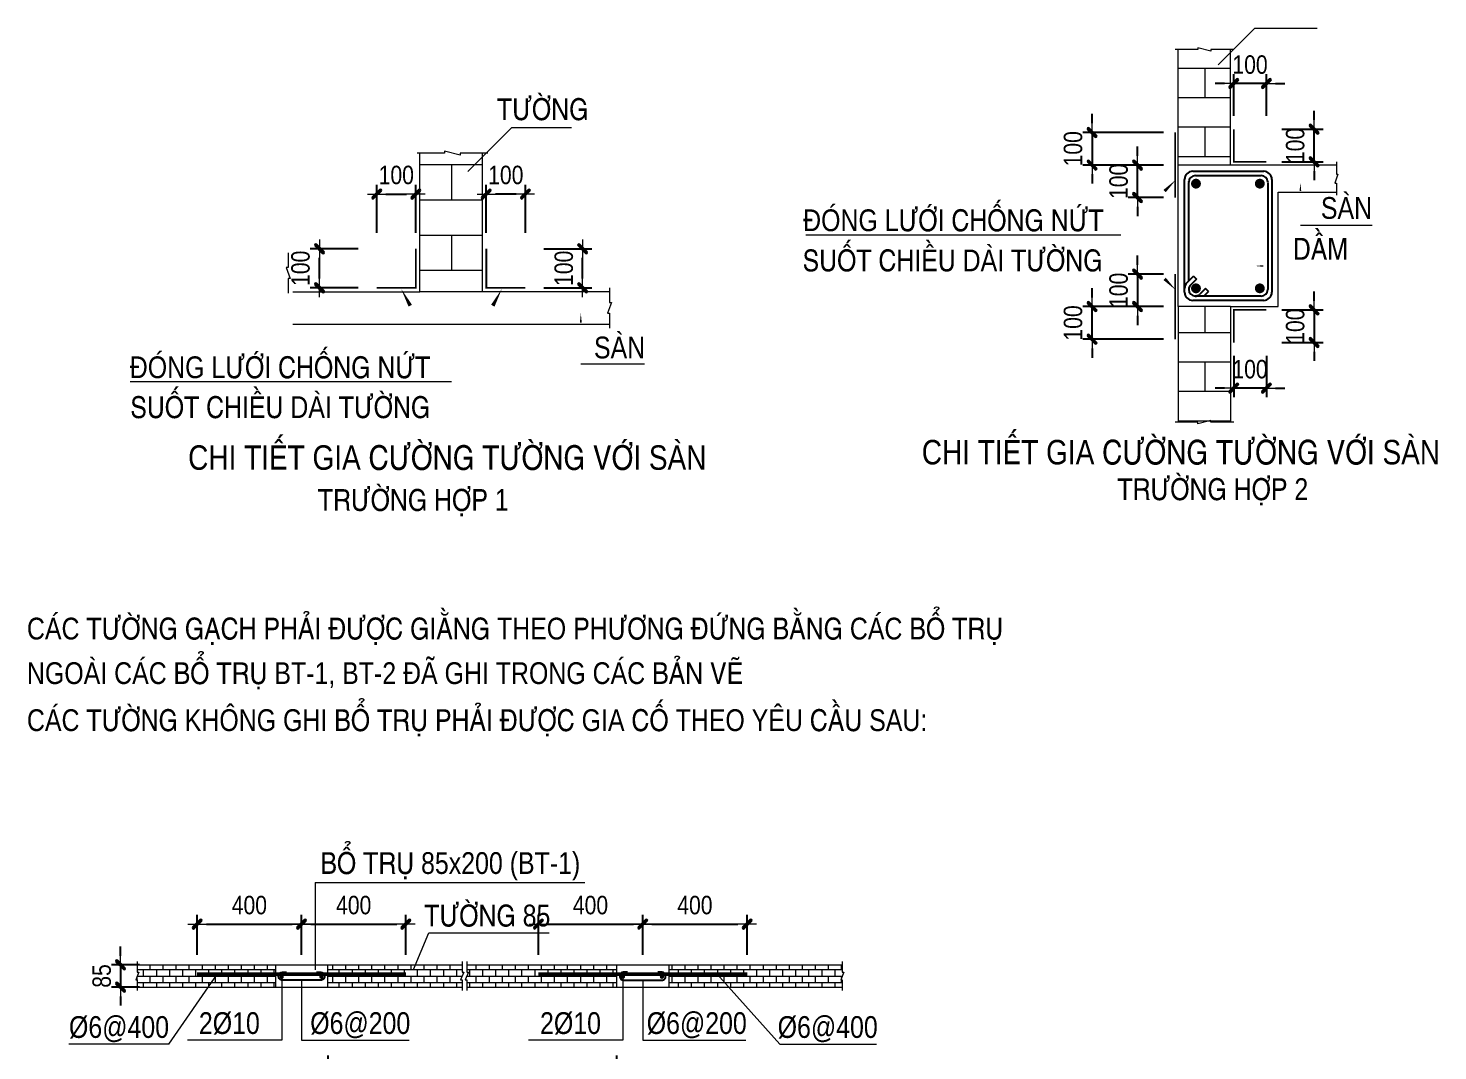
# Model space of a CAD drawing. Header units: millimetres. Extents: x -88960 to 836140, y 175458 to 320791.
# Drawn here: x 12690 to 27972, y 212905 to 223986 of the extents above; entities that cross this region are included whole.
import ezdxf
from ezdxf.enums import TextEntityAlignment as Align

# ---------------------------------------------------------------- set-up
doc = ezdxf.new("R2010")
doc.units = ezdxf.units.MM
doc.header["$LTSCALE"] = 1000
doc.linetypes.add('HIDDEN', pattern=[0.375, 0.25, -0.125])
doc.layers.get('DEFPOINTS').update_dxf_attribs({"linetype": 'CONTINUOUS'})
for name, color, linetype, lineweight in [('CDAI', 6, 'CONTINUOUS', 25), ('CHUNHO', 1, 'CONTINUOUS', 13), ('CHUTO', 51, 'CONTINUOUS', 15), ('CTHEP', 4, 'CONTINUOUS', 50), ('DBAO', 2, 'CONTINUOUS', 13), ('DGIONG', 4, 'CONTINUOUS', 13), ('DMo', 9, 'HIDDEN', 9), ('HATCH', 253, 'CONTINUOUS', 5), ('KTH', 154, 'CONTINUOUS', 15), ('STICK', 1, 'CONTINUOUS', 9), ('TEXT', 1, 'CONTINUOUS', 15)]:
    doc.layers.add(name, color=color, linetype=linetype, lineweight=lineweight)
doc.styles.add('Star-HelCon', font='VHELVCN_0.TTF')
doc.styles.add('TTP-HelCon', font='VHELVCN_0.TTF')
doc.dimstyles.new('Star-100', dxfattribs={"dimscale": 100, "dimtxt": 2, "dimasz": 1, "dimexe": 1, "dimexo": 0.0625, "dimgap": 0.09, "dimtad": 0, "dimtoh": 1, "dimdec": 4, "dimrnd": 1, "dimdsep": 46, "dimtxsty": 'Star-HelCon', "dimblk": 'Stick', "dimcen": 0.09, "dimdle": 1.5, "dimclrd": 256, "dimclre": 256, "dimclrt": 7, "dimadec": 0, "dimazin": 0, "dimtfac": 1, "dimtdec": 4, "dimtix": 1, "dimtmove": 0, "dimatfit": 3, "dimfxl": 0.18, "dimtvp": 1, "dimtolj": 1, "dimtzin": 0, "dimarcsym": 2})

# ---------------------------------------------------------------- blocks, each defined once
blk = doc.blocks.new('Stick')
at = {"layer": 'STICK'}
h = blk.add_hatch(color=256, dxfattribs=at)
edge = h.paths.add_edge_path()
edge.add_line((0.3, 0.5), (-0.5, -0.3))
edge.add_arc((-0.4, -0.4), 0.141, 135, 315)
edge.add_line((-0.3, -0.5), (0.5, 0.3))
edge.add_arc((0.4, 0.4), 0.141, 315, 495)
blk.add_line((1, 0), (-1, 0), dxfattribs=at)
blk.add_lwpolyline([(0.3, 0.5), (-0.5, -0.3, 1), (-0.3, -0.5), (0.5, 0.3, 1), (0.3, 0.5, 1)], format="xyb", dxfattribs=at)
blk = doc.blocks.new('*D762')
at = {"layer": 'DEFPOINTS', "color": 0, "transparency": 16777216}
for p in [(15937, 212860), (19069, 212860), (19069, 212486)]:
    blk.add_point(p, dxfattribs=at)
at = {"layer": 'KTH', "lineweight": -2, "transparency": 16777216}
for p, q in [((15937, 212854), (15937, 212386)), ((19069, 212854), (19069, 212386)), ((16037, 212486), (18969, 212486))]:
    blk.add_line(p, q, dxfattribs=at)
at = {"layer": 'KTH', "lineweight": -2, "transparency": 16777216, "xscale": 100, "yscale": 100, "zscale": 100, "rotation": 180}
blk.add_blockref('Stick', (15937, 212486), dxfattribs=at)
at = {"layer": 'KTH', "lineweight": -2, "transparency": 16777216, "xscale": 100, "yscale": 100, "zscale": 100}
blk.add_blockref('Stick', (19069, 212486), dxfattribs=at)
at = {"layer": 'KTH', "color": 7, "transparency": 16777216, "insert": (17503, 212690), "char_height": 200, "attachment_point": 5, "style": 'Star-HelCon'}
blk.add_mtext('\\A1;<  4000', dxfattribs=at)
blk = doc.blocks.new('*D764')
at = {"layer": 'DEFPOINTS', "color": 0, "transparency": 16777216}
for p in [(15653, 214279), (14522, 213939), (15653, 213939)]:
    blk.add_point(p, dxfattribs=at)
at = {"layer": 'KTH', "lineweight": -2, "transparency": 16777216}
for p, q in [((14522, 213946), (14522, 214379)), ((14622, 214279), (15553, 214279)), ((15653, 213946), (15653, 214379))]:
    blk.add_line(p, q, dxfattribs=at)
at = {"layer": 'KTH', "lineweight": -2, "transparency": 16777216, "xscale": 100, "yscale": 100, "zscale": 100, "rotation": 180}
blk.add_blockref('Stick', (14522, 214279), dxfattribs=at)
at = {"layer": 'KTH', "lineweight": -2, "transparency": 16777216, "xscale": 100, "yscale": 100, "zscale": 100}
blk.add_blockref('Stick', (15653, 214279), dxfattribs=at)
at = {"layer": 'KTH', "color": 7, "transparency": 16777216, "insert": (15088, 214483), "char_height": 200, "attachment_point": 5, "style": 'Star-HelCon'}
blk.add_mtext('\\A1;400', dxfattribs=at)
blk = doc.blocks.new('*D765')
at = {"layer": 'DEFPOINTS', "color": 0, "transparency": 16777216}
for p in [(16785, 214279), (15653, 213939), (16785, 213939)]:
    blk.add_point(p, dxfattribs=at)
at = {"layer": 'KTH', "lineweight": -2, "transparency": 16777216}
for p, q in [((15653, 213946), (15653, 214379)), ((15753, 214279), (16685, 214279)), ((16785, 213946), (16785, 214379))]:
    blk.add_line(p, q, dxfattribs=at)
at = {"layer": 'KTH', "lineweight": -2, "transparency": 16777216, "xscale": 100, "yscale": 100, "zscale": 100, "rotation": 180}
blk.add_blockref('Stick', (15653, 214279), dxfattribs=at)
at = {"layer": 'KTH', "lineweight": -2, "transparency": 16777216, "xscale": 100, "yscale": 100, "zscale": 100}
blk.add_blockref('Stick', (16785, 214279), dxfattribs=at)
at = {"layer": 'KTH', "color": 7, "transparency": 16777216, "insert": (16219, 214483), "char_height": 200, "attachment_point": 5, "style": 'Star-HelCon'}
blk.add_mtext('\\A1;400', dxfattribs=at)
blk = doc.blocks.new('*D766')
at = {"layer": 'DEFPOINTS', "color": 0, "transparency": 16777216}
for p in [(19352, 214279), (18221, 213939), (19352, 213939)]:
    blk.add_point(p, dxfattribs=at)
at = {"layer": 'KTH', "lineweight": -2, "transparency": 16777216}
for p, q in [((18221, 213946), (18221, 214379)), ((18321, 214279), (19252, 214279)), ((19352, 213946), (19352, 214379))]:
    blk.add_line(p, q, dxfattribs=at)
at = {"layer": 'KTH', "lineweight": -2, "transparency": 16777216, "xscale": 100, "yscale": 100, "zscale": 100, "rotation": 180}
blk.add_blockref('Stick', (18221, 214279), dxfattribs=at)
at = {"layer": 'KTH', "lineweight": -2, "transparency": 16777216, "xscale": 100, "yscale": 100, "zscale": 100}
blk.add_blockref('Stick', (19352, 214279), dxfattribs=at)
at = {"layer": 'KTH', "color": 7, "transparency": 16777216, "insert": (18786, 214483), "char_height": 200, "attachment_point": 5, "style": 'Star-HelCon'}
blk.add_mtext('\\A1;400', dxfattribs=at)
blk = doc.blocks.new('*D767')
at = {"layer": 'DEFPOINTS', "color": 0, "transparency": 16777216}
for p in [(20484, 214279), (19352, 213939), (20484, 213939)]:
    blk.add_point(p, dxfattribs=at)
at = {"layer": 'KTH', "lineweight": -2, "transparency": 16777216}
for p, q in [((19352, 213946), (19352, 214379)), ((19452, 214279), (20384, 214279)), ((20484, 213946), (20484, 214379))]:
    blk.add_line(p, q, dxfattribs=at)
at = {"layer": 'KTH', "lineweight": -2, "transparency": 16777216, "xscale": 100, "yscale": 100, "zscale": 100, "rotation": 180}
blk.add_blockref('Stick', (19352, 214279), dxfattribs=at)
at = {"layer": 'KTH', "lineweight": -2, "transparency": 16777216, "xscale": 100, "yscale": 100, "zscale": 100}
blk.add_blockref('Stick', (20484, 214279), dxfattribs=at)
at = {"layer": 'KTH', "color": 7, "transparency": 16777216, "insert": (19918, 214483), "char_height": 200, "attachment_point": 5, "style": 'Star-HelCon'}
blk.add_mtext('\\A1;400', dxfattribs=at)
blk = doc.blocks.new('*D768')
at = {"layer": 'DEFPOINTS', "color": 0, "transparency": 16777216}
for p in [(13904, 213836), (13692, 213595), (13904, 213595)]:
    blk.add_point(p, dxfattribs=at)
at = {"layer": 'KTH', "lineweight": -2, "transparency": 16777216}
for p, q in [((13692, 213936), (13692, 214036)), ((13898, 213836), (13592, 213836)), ((13692, 213836), (13692, 213595)), ((13898, 213595), (13592, 213595)), ((13692, 213495), (13692, 213395))]:
    blk.add_line(p, q, dxfattribs=at)
at = {"layer": 'KTH', "lineweight": -2, "transparency": 16777216, "xscale": 100, "yscale": 100, "zscale": 100}
for p, rotation in [((13692, 213836), 270), ((13692, 213595), 90)]:
    blk.add_blockref('Stick', p, dxfattribs=dict(at, rotation=rotation))
at = {"layer": 'KTH', "color": 7, "transparency": 16777216, "insert": (13488, 213716), "char_height": 200, "attachment_point": 5, "rotation": 90, "style": 'Star-HelCon'}
blk.add_mtext('\\A1;85', dxfattribs=at)
blk = doc.blocks.new('*D795')
at = {"layer": 'DEFPOINTS', "color": 0, "transparency": 16777216}
for p in [(25005, 222856), (24223, 222503), (25005, 222503)]:
    blk.add_point(p, dxfattribs=at)
at = {"layer": 'KTH', "lineweight": -2, "transparency": 16777216}
for p, q in [((24223, 222956), (24223, 223056)), ((24998, 222856), (24123, 222856)), ((24223, 222856), (24223, 222503)), ((24998, 222503), (24123, 222503)), ((24223, 222403), (24223, 222303))]:
    blk.add_line(p, q, dxfattribs=at)
at = {"layer": 'KTH', "lineweight": -2, "transparency": 16777216, "xscale": 100, "yscale": 100, "zscale": 100}
for p, rotation in [((24223, 222856), 270), ((24223, 222503), 90)]:
    blk.add_blockref('Stick', p, dxfattribs=dict(at, rotation=rotation))
at = {"layer": 'KTH', "color": 7, "transparency": 16777216, "insert": (24018, 222679), "char_height": 200, "attachment_point": 5, "rotation": 90, "style": 'Star-HelCon'}
blk.add_mtext('\\A1;100', dxfattribs=at)
blk = doc.blocks.new('*D796')
at = {"layer": 'DEFPOINTS', "color": 0, "transparency": 16777216}
for p in [(24716, 222503), (25005, 222503), (25005, 222150)]:
    blk.add_point(p, dxfattribs=at)
at = {"layer": 'KTH', "lineweight": -2, "transparency": 16777216}
for p, q in [((24716, 222603), (24716, 222703)), ((24998, 222503), (24616, 222503)), ((24716, 222150), (24716, 222503)), ((24998, 222150), (24616, 222150)), ((24716, 222050), (24716, 221950))]:
    blk.add_line(p, q, dxfattribs=at)
at = {"layer": 'KTH', "lineweight": -2, "transparency": 16777216, "xscale": 100, "yscale": 100, "zscale": 100}
for p, rotation in [((24716, 222503), 270), ((24716, 222150), 90)]:
    blk.add_blockref('Stick', p, dxfattribs=dict(at, rotation=rotation))
at = {"layer": 'KTH', "color": 7, "transparency": 16777216, "insert": (24512, 222326), "char_height": 200, "attachment_point": 5, "rotation": 90, "style": 'Star-HelCon'}
blk.add_mtext('\\A1;100', dxfattribs=at)
blk = doc.blocks.new('*D797')
at = {"layer": 'DEFPOINTS', "color": 0, "transparency": 16777216}
for p in [(25005, 221322), (24716, 220969), (25005, 220969)]:
    blk.add_point(p, dxfattribs=at)
at = {"layer": 'KTH', "lineweight": -2, "transparency": 16777216}
for p, q in [((24716, 221422), (24716, 221522)), ((24998, 221322), (24616, 221322)), ((24716, 221322), (24716, 220969)), ((24998, 220969), (24616, 220969)), ((24716, 220869), (24716, 220769))]:
    blk.add_line(p, q, dxfattribs=at)
at = {"layer": 'KTH', "lineweight": -2, "transparency": 16777216, "xscale": 100, "yscale": 100, "zscale": 100}
for p, rotation in [((24716, 221322), 270), ((24716, 220969), 90)]:
    blk.add_blockref('Stick', p, dxfattribs=dict(at, rotation=rotation))
at = {"layer": 'KTH', "color": 7, "transparency": 16777216, "insert": (24512, 221145), "char_height": 200, "attachment_point": 5, "rotation": 90, "style": 'Star-HelCon'}
blk.add_mtext('\\A1;100', dxfattribs=at)
blk = doc.blocks.new('*D798')
at = {"layer": 'DEFPOINTS', "color": 0, "transparency": 16777216}
for p in [(24223, 220969), (25005, 220969), (25005, 220615)]:
    blk.add_point(p, dxfattribs=at)
at = {"layer": 'KTH', "lineweight": -2, "transparency": 16777216}
for p, q in [((24223, 221069), (24223, 221169)), ((24998, 220969), (24123, 220969)), ((24223, 220615), (24223, 220969)), ((24998, 220615), (24123, 220615)), ((24223, 220515), (24223, 220415))]:
    blk.add_line(p, q, dxfattribs=at)
at = {"layer": 'KTH', "lineweight": -2, "transparency": 16777216, "xscale": 100, "yscale": 100, "zscale": 100}
for p, rotation in [((24223, 220969), 270), ((24223, 220615), 90)]:
    blk.add_blockref('Stick', p, dxfattribs=dict(at, rotation=rotation))
at = {"layer": 'KTH', "color": 7, "transparency": 16777216, "insert": (24018, 220792), "char_height": 200, "attachment_point": 5, "rotation": 90, "style": 'Star-HelCon'}
blk.add_mtext('\\A1;100', dxfattribs=at)
blk = doc.blocks.new('*D799')
at = {"layer": 'DEFPOINTS', "color": 0, "transparency": 16777216}
for p in [(25759, 220441), (26113, 220441), (25759, 220086)]:
    blk.add_point(p, dxfattribs=at)
at = {"layer": 'KTH', "lineweight": -2, "transparency": 16777216}
for p, q in [((25759, 220435), (25759, 219986)), ((26113, 220435), (26113, 219986)), ((25659, 220086), (25559, 220086)), ((26113, 220086), (25759, 220086)), ((26213, 220086), (26313, 220086))]:
    blk.add_line(p, q, dxfattribs=at)
at = {"layer": 'KTH', "lineweight": -2, "transparency": 16777216, "xscale": 100, "yscale": 100, "zscale": 100}
blk.add_blockref('Stick', (25759, 220086), dxfattribs=at)
at = {"layer": 'KTH', "lineweight": -2, "transparency": 16777216, "xscale": 100, "yscale": 100, "zscale": 100, "rotation": 180}
blk.add_blockref('Stick', (26113, 220086), dxfattribs=at)
at = {"layer": 'KTH', "color": 7, "transparency": 16777216, "insert": (25936, 220290), "char_height": 200, "attachment_point": 5, "style": 'Star-HelCon'}
blk.add_mtext('\\A1;100', dxfattribs=at)
blk = doc.blocks.new('*D800')
at = {"layer": 'DEFPOINTS', "color": 0, "transparency": 16777216}
for p in [(26275, 220933), (26275, 220580), (26630, 220580)]:
    blk.add_point(p, dxfattribs=at)
at = {"layer": 'KTH', "lineweight": -2, "transparency": 16777216}
for p, q in [((26630, 221033), (26630, 221133)), ((26281, 220933), (26730, 220933)), ((26630, 220933), (26630, 220580)), ((26281, 220580), (26730, 220580)), ((26630, 220480), (26630, 220380))]:
    blk.add_line(p, q, dxfattribs=at)
at = {"layer": 'KTH', "lineweight": -2, "transparency": 16777216, "xscale": 100, "yscale": 100, "zscale": 100}
for p, rotation in [((26630, 220933), 270), ((26630, 220580), 90)]:
    blk.add_blockref('Stick', p, dxfattribs=dict(at, rotation=rotation))
at = {"layer": 'KTH', "color": 7, "transparency": 16777216, "insert": (26426, 220757), "char_height": 200, "attachment_point": 5, "rotation": 90, "style": 'Star-HelCon'}
blk.add_mtext('\\A1;100', dxfattribs=at)
blk = doc.blocks.new('*D801')
at = {"layer": 'DEFPOINTS', "color": 0, "transparency": 16777216}
for p in [(25759, 223386), (25759, 223030), (26113, 223030)]:
    blk.add_point(p, dxfattribs=at)
at = {"layer": 'KTH', "lineweight": -2, "transparency": 16777216}
for p, q in [((25759, 223037), (25759, 223486)), ((26113, 223037), (26113, 223486)), ((25659, 223386), (25559, 223386)), ((26113, 223386), (25759, 223386)), ((26213, 223386), (26313, 223386))]:
    blk.add_line(p, q, dxfattribs=at)
at = {"layer": 'KTH', "lineweight": -2, "transparency": 16777216, "xscale": 100, "yscale": 100, "zscale": 100}
blk.add_blockref('Stick', (25759, 223386), dxfattribs=at)
at = {"layer": 'KTH', "lineweight": -2, "transparency": 16777216, "xscale": 100, "yscale": 100, "zscale": 100, "rotation": 180}
blk.add_blockref('Stick', (26113, 223386), dxfattribs=at)
at = {"layer": 'KTH', "color": 7, "transparency": 16777216, "insert": (25936, 223590), "char_height": 200, "attachment_point": 5, "style": 'Star-HelCon'}
blk.add_mtext('\\A1;100', dxfattribs=at)
blk = doc.blocks.new('*D802')
at = {"layer": 'DEFPOINTS', "color": 0, "transparency": 16777216}
for p in [(26275, 222891), (26630, 222891), (26275, 222538)]:
    blk.add_point(p, dxfattribs=at)
at = {"layer": 'KTH', "lineweight": -2, "transparency": 16777216}
for p, q in [((26630, 222991), (26630, 223091)), ((26281, 222891), (26730, 222891)), ((26630, 222538), (26630, 222891)), ((26281, 222538), (26730, 222538)), ((26630, 222438), (26630, 222338))]:
    blk.add_line(p, q, dxfattribs=at)
at = {"layer": 'KTH', "lineweight": -2, "transparency": 16777216, "xscale": 100, "yscale": 100, "zscale": 100}
for p, rotation in [((26630, 222891), 270), ((26630, 222538), 90)]:
    blk.add_blockref('Stick', p, dxfattribs=dict(at, rotation=rotation))
at = {"layer": 'KTH', "color": 7, "transparency": 16777216, "insert": (26426, 222715), "char_height": 200, "attachment_point": 5, "rotation": 90, "style": 'Star-HelCon'}
blk.add_mtext('\\A1;100', dxfattribs=at)
blk = doc.blocks.new('*D803')
at = {"layer": 'DEFPOINTS', "color": 0, "transparency": 16777216}
for p in [(17656, 222189), (17656, 221763), (18080, 221763)]:
    blk.add_point(p, dxfattribs=at)
at = {"layer": 'KTH', "lineweight": -2, "transparency": 16777216}
for p, q in [((17656, 221769), (17656, 222289)), ((17980, 222189), (17756, 222189)), ((18080, 221769), (18080, 222289))]:
    blk.add_line(p, q, dxfattribs=at)
at = {"layer": 'KTH', "lineweight": -2, "transparency": 16777216, "xscale": 100, "yscale": 100, "zscale": 100, "rotation": 180}
blk.add_blockref('Stick', (17656, 222189), dxfattribs=at)
at = {"layer": 'KTH', "lineweight": -2, "transparency": 16777216, "xscale": 100, "yscale": 100, "zscale": 100}
blk.add_blockref('Stick', (18080, 222189), dxfattribs=at)
at = {"layer": 'KTH', "color": 7, "transparency": 16777216, "insert": (17868, 222394), "char_height": 200, "attachment_point": 5, "style": 'Star-HelCon'}
blk.add_mtext('\\A1;100', dxfattribs=at)
blk = doc.blocks.new('*D804')
at = {"layer": 'DEFPOINTS', "color": 0, "transparency": 16777216}
for p in [(18275, 221596), (18701, 221596), (18275, 221173)]:
    blk.add_point(p, dxfattribs=at)
at = {"layer": 'KTH', "lineweight": -2, "transparency": 16777216}
for p, q in [((18281, 221596), (18801, 221596)), ((18701, 221273), (18701, 221496)), ((18281, 221173), (18801, 221173))]:
    blk.add_line(p, q, dxfattribs=at)
at = {"layer": 'KTH', "lineweight": -2, "transparency": 16777216, "xscale": 100, "yscale": 100, "zscale": 100}
for p, rotation in [((18701, 221596), 90), ((18701, 221173), 270)]:
    blk.add_blockref('Stick', p, dxfattribs=dict(at, rotation=rotation))
at = {"layer": 'KTH', "color": 7, "transparency": 16777216, "insert": (18497, 221384), "char_height": 200, "attachment_point": 5, "rotation": 90, "style": 'Star-HelCon'}
blk.add_mtext('\\A1;100', dxfattribs=at)
blk = doc.blocks.new('*D805')
at = {"layer": 'DEFPOINTS', "color": 0, "transparency": 16777216}
for p in [(16893, 222189), (16469, 221763), (16893, 221763)]:
    blk.add_point(p, dxfattribs=at)
at = {"layer": 'KTH', "lineweight": -2, "transparency": 16777216}
for p, q in [((16469, 221769), (16469, 222289)), ((16569, 222189), (16793, 222189)), ((16893, 221769), (16893, 222289))]:
    blk.add_line(p, q, dxfattribs=at)
at = {"layer": 'KTH', "lineweight": -2, "transparency": 16777216, "xscale": 100, "yscale": 100, "zscale": 100, "rotation": 180}
blk.add_blockref('Stick', (16469, 222189), dxfattribs=at)
at = {"layer": 'KTH', "lineweight": -2, "transparency": 16777216, "xscale": 100, "yscale": 100, "zscale": 100}
blk.add_blockref('Stick', (16893, 222189), dxfattribs=at)
at = {"layer": 'KTH', "color": 7, "transparency": 16777216, "insert": (16681, 222394), "char_height": 200, "attachment_point": 5, "style": 'Star-HelCon'}
blk.add_mtext('\\A1;100', dxfattribs=at)
blk = doc.blocks.new('*D806')
at = {"layer": 'DEFPOINTS', "color": 0, "transparency": 16777216}
for p in [(15848, 221596), (16274, 221596), (16274, 221173)]:
    blk.add_point(p, dxfattribs=at)
at = {"layer": 'KTH', "lineweight": -2, "transparency": 16777216}
for p, q in [((16268, 221596), (15748, 221596)), ((15848, 221273), (15848, 221496)), ((16268, 221173), (15748, 221173))]:
    blk.add_line(p, q, dxfattribs=at)
at = {"layer": 'KTH', "lineweight": -2, "transparency": 16777216, "xscale": 100, "yscale": 100, "zscale": 100}
for p, rotation in [((15848, 221596), 90), ((15848, 221173), 270)]:
    blk.add_blockref('Stick', p, dxfattribs=dict(at, rotation=rotation))
at = {"layer": 'KTH', "color": 7, "transparency": 16777216, "insert": (15643, 221384), "char_height": 200, "attachment_point": 5, "rotation": 90, "style": 'Star-HelCon'}
blk.add_mtext('\\A1;100', dxfattribs=at)

msp = doc.modelspace()

# ---------------------------------------------------------------- hatches: boundary and pattern name
at = {"layer": 'HATCH'}
h = msp.add_hatch(dxfattribs=at)
h.set_pattern_fill('BRICK', color=256, scale=1272.888, style=0)
h.set_pattern_definition([(0, (-23239.7, 238826), (0, 318.222), []), (90, (-23239.7, 238826), (-636.444, 4e-14), [318.222, -318.222]), (90, (-22921.5, 238826), (-636.444, 4e-14), [-318.222, 318.222])])
h.paths.add_polyline_path([(25724.09282, 223754.74986), (25511.94482, 223754.74986), (25511.94482, 223737.07086), (25370.51282, 223772.42886), (25370.51282, 223754.74986), (25158.36482, 223754.74986), (25158.36482, 222502.81228), (25724.09282, 222502.81228)])
h.paths.add_polyline_path([(25724.09282, 220968.50446), (25158.36482, 220968.50446), (25158.36482, 219716.56688), (25370.51282, 219716.56688), (25370.51282, 219698.88788), (25511.94482, 219734.24588), (25511.94482, 219716.56688), (25724.09282, 219716.56688)])
h = msp.add_hatch(dxfattribs=at)
h.set_pattern_fill('BRICK', color=256, scale=1527.4656, style=0)
h.set_pattern_definition([(0, (-41142.63, 233964.07), (0, 381.8664), []), (90, (-41142.6, 233964.1), (-763.733, 5e-14), [381.866, -381.866]), (90, (-40760.8, 233964.1), (-763.733, 5e-14), [-381.866, 381.866])])
h.paths.add_polyline_path([(17613.90807, 222632.39838), (17359.33047, 222632.39838), (17359.33047, 222611.18358), (17189.61207, 222653.61318), (17189.61207, 222632.39838), (16935.03447, 222632.39838), (16935.03447, 221130.07329), (17613.90807, 221130.07329)])
h = msp.add_hatch(dxfattribs=at)
h.set_pattern_fill('BRICK', color=256, scale=282.864, style=0)
h.set_pattern_definition([(0, (14861.074, 213644.57), (0, 70.716), []), (90, (14861.07, 213644.57), (-141.432, 9e-15), [70.716, -70.716]), (90, (14931.79, 213644.57), (-141.432, 9e-15), [-70.716, 70.716])])
h.paths.add_polyline_path([(15370.9681, 213835.87625), (13873.26821, 213835.87625), (13873.26821, 213755.73145), (13890.94721, 213755.73145), (13855.58921, 213675.58665), (13873.26821, 213675.58665), (13873.26821, 213595.44185), (15370.9681, 213595.44185)])
h.paths.add_polyline_path([(17393.9999, 213835.87625), (15936.6961, 213835.87625), (15936.6961, 213595.44185), (17393.9999, 213595.44185), (17393.9999, 213675.58665), (17376.3209, 213675.58665), (17411.6789, 213755.73145), (17393.9999, 213755.73145)])
h.paths.add_polyline_path([(19069.49824, 213835.87625), (17445.07633, 213835.87625), (17445.07633, 213755.73145), (17462.75533, 213755.73145), (17427.39733, 213675.58665), (17445.07633, 213675.58665), (17445.07633, 213595.44185), (19069.49824, 213595.44185)])
h.paths.add_polyline_path([(21533.59674, 213755.73145), (21515.91774, 213755.73145), (21515.91774, 213835.87625), (19635.22624, 213835.87625), (19635.22624, 213595.44185), (21515.91774, 213595.44185), (21515.91774, 213675.58665), (21498.23874, 213675.58665)])

# ---------------------------------------------------------------- linework, layer by layer
at = {"layer": 'CDAI'}
for p, q in [((25226.39196, 222314.77667), (25226.39196, 222345.9864)), ((25315.19069, 222434.78514), (26084.34857, 222434.78514)), ((25343.00708, 222389.209), (26056.53218, 222389.209)), ((26173.1473, 222345.9864), (26173.1473, 222314.77667)), ((25226.39196, 221125.33033), (25226.39196, 222314.77667)), ((25271.9681, 222319.31945), (25271.9681, 222322.71279)), ((25271.9681, 221247.02642), (25271.9681, 222314.77667)), ((26127.57117, 222322.71279), (26127.57117, 222319.31945)), ((26127.57117, 222314.77667), (26127.57117, 222129.28461)), ((26173.1473, 222314.77667), (26173.1473, 221125.33033)), ((25226.39196, 222124.74183), (25226.39196, 222155.95156)), ((25271.9681, 222129.28461), (25271.9681, 222132.67795)), ((26127.57117, 222168.91782), (26127.57117, 221153.14672)), ((25322.3273, 221297.38562), (25252.40051, 221227.45883)), ((25322.3273, 221297.38562), (25354.55449, 221265.15843)), ((25226.39196, 221125.33033), (25226.39196, 221164.66865)), ((25354.55449, 221265.15843), (25292.77493, 221203.37887)), ((25452.05846, 221164.69413), (25390.27891, 221102.91457)), ((25484.28566, 221132.46694), (25433.92646, 221082.10774)), ((25484.28566, 221132.46694), (25452.05846, 221164.69413)), ((26084.34857, 221036.5316), (25315.19069, 221036.5316)), ((26056.53218, 221082.10774), (25340.04676, 221082.10774))]:
    msp.add_line(p, q, dxfattribs=at)
for points in [[(15817.44214, 213755.91514), (15861.8922, 213755.91514, -0.4142135624), (15902.30134, 213715.506), (15902.30134, 213711.46509, -0.4142135624), (15861.8922, 213671.05594), (15445.772, 213671.05594, -0.4142135624), (15405.36286, 213711.46509), (15405.36286, 213715.506, -0.4142135624), (15445.772, 213755.91514), (15490.22206, 213755.91514)], [(19188.7522, 213755.91514), (19144.30215, 213755.91514, 0.4142135624), (19103.893, 213715.506), (19103.893, 213711.46509, 0.4142135624), (19144.30215, 213671.05594), (19560.42234, 213671.05594, 0.4142135624), (19600.83149, 213711.46509), (19600.83149, 213715.506, 0.4142135624), (19560.42234, 213755.91514), (19515.97229, 213755.91514)]]:
    msp.add_lwpolyline(points, format="xyb", dxfattribs=at)
for centre, radius, start, end in [((25315.19069, 222345.9864), 88.79873, 90, 180), ((25343.00708, 222318.17001), 71.03899, 90, 180), ((26056.53218, 222318.17001), 71.03899, 0, 90), ((26084.34857, 222345.9864), 88.79873, 0, 90), ((25315.19069, 221164.66865), 88.79873, 134.999999292, 180), ((25315.19069, 221125.33033), 88.79873, 180, 270), ((25315.19069, 221125.33033), 88.79873, 180, 270), ((25343.00708, 221153.14672), 71.03899, 134.999999292, 180), ((25343.00708, 221153.14672), 71.03899, 180, 270), ((26056.53218, 221153.14672), 71.03899, 270, 0), ((26084.34857, 221125.33033), 88.79873, 270, 0), ((25340.04676, 221153.14672), 71.03899, 270, 314.999999292)]:
    msp.add_arc(centre, radius, start, end, dxfattribs=at)
at = {"layer": 'CTHEP'}
for p, q in [((14522.3761, 213736.11955), (16785.2881, 213736.11955)), ((18220.90624, 213736.11955), (20483.81824, 213736.11955))]:
    msp.add_line(p, q, dxfattribs=at)
for points, const_width in [([(25123.00682, 222149.58396), (25123.00682, 222856.04059)], 17.679), ([(25759.45082, 222891.39859), (25759.45082, 222538.17028), (26112.67913, 222538.17028)], 17.679), ([(16892.60487, 221596.37686), (16892.60487, 221172.50289), (16468.73089, 221172.50289)], 21.2148), ([(17656.33767, 221596.37686), (17656.33767, 221172.50289), (18080.21165, 221172.50289)], 21.2148), ([(25123.00682, 220615.27614), (25123.00682, 221321.73277)], 17.679), ([(25759.45082, 220579.91814), (25759.45082, 220933.14646), (26112.67913, 220933.14646)], 17.679)]:
    msp.add_lwpolyline(points, dxfattribs=dict(at, const_width=const_width))
for points, const_width in [([(25323.37466, 222301.11835, -1), (25376.6539, 222301.11835, -1)], 53.27924), ([(26015.46718, 222301.11835, -1), (26068.74642, 222301.11835, -1)], 53.27924), ([(25323.37466, 221166.80505, 1), (25376.6539, 221166.80505, 1)], 53.27924), ([(26015.46718, 221166.80505, 1), (26068.74642, 221166.80505, 1)], 53.27924), ([(15450.38231, 213707.31167, -1), (15427.75319, 213707.31167, -1)], 22.62912), ([(15857.28189, 213707.31167, 1), (15879.91101, 213707.31167, 1)], 22.62912), ([(19148.91245, 213707.31167, -1), (19126.28333, 213707.31167, -1)], 22.62912), ([(19571.7369, 213707.31167, -1), (19549.10778, 213707.31167, -1)], 22.62912)]:
    msp.add_lwpolyline(points, format="xyb", close=True, dxfattribs=dict(at, const_width=const_width))
at = {"layer": 'DBAO'}
for p, q in [((25158.36482, 222502.81228), (25158.36482, 223754.74986)), ((25724.09282, 222502.81228), (25724.09282, 223754.74986)), ((16935.03447, 221130.07329), (16935.03447, 222632.39838)), ((17613.90807, 221130.07329), (17613.90807, 222632.39838)), ((25158.36482, 220968.50446), (25158.36482, 222502.81228)), ((26871.63434, 222502.81228), (25724.09282, 222502.81228)), ((26241.17445, 220968.50446), (26241.17445, 222210.62753)), ((26241.17445, 222210.62753), (26871.63434, 222210.62753)), ((15557.98464, 221130.07329), (16935.03447, 221130.07329)), ((18990.9579, 221130.07329), (17613.90807, 221130.07329)), ((25158.36482, 220968.50446), (25158.36482, 219716.56688)), ((25724.09282, 220968.50446), (26241.17445, 220968.50446)), ((25724.09282, 220968.50446), (25724.09282, 219716.56688)), ((15557.98464, 220779.45158), (18990.9579, 220779.45158)), ((13873.26821, 213835.87625), (17393.9999, 213835.87625)), ((15370.9681, 213835.87625), (15370.9681, 213595.44185)), ((15936.6961, 213835.87625), (15936.6961, 213595.44185)), ((17445.07633, 213835.87625), (21515.91774, 213835.87625)), ((19069.49824, 213835.87625), (19069.49824, 213595.44185)), ((19635.22624, 213835.87625), (19635.22624, 213595.44185)), ((13873.26821, 213595.44185), (17393.9999, 213595.44185)), ((17445.07633, 213595.44185), (21515.91774, 213595.44185))]:
    msp.add_line(p, q, dxfattribs=at)
for points in [[(25759.45082, 223754.74986), (25511.94482, 223754.74986), (25511.94482, 223737.07086), (25370.51282, 223772.42886), (25370.51282, 223754.74986), (25123.00682, 223754.74986)], [(17671.61978, 222632.39838), (17374.61258, 222632.39838), (17374.61258, 222611.18358), (17204.89418, 222653.61318), (17204.89418, 222632.39838), (16907.88698, 222632.39838)], [(26871.63434, 222538.17028), (26871.63434, 222405.41736), (26889.31334, 222405.41736), (26853.95534, 222308.02244), (26871.63434, 222308.02244), (26871.63434, 222175.26953)], [(15507.43006, 221551.35708), (15507.43006, 221392.05358), (15486.21526, 221392.05358), (15528.64486, 221275.17968), (15507.43006, 221275.17968), (15507.43006, 221115.87618)], [(18990.9579, 221172.50289), (18990.9579, 221013.19939), (19012.1727, 221013.19939), (18969.7431, 220896.32548), (18990.9579, 220896.32548), (18990.9579, 220737.02198)], [(25759.45082, 219716.56688), (25511.94482, 219716.56688), (25511.94482, 219734.24588), (25370.51282, 219698.88788), (25370.51282, 219716.56688), (25123.00682, 219716.56688)], [(13873.26821, 213871.23425), (13873.26821, 213755.73145), (13890.94721, 213755.73145), (13855.58921, 213675.58665), (13873.26821, 213675.58665), (13873.26821, 213560.08385)], [(17393.9999, 213871.23425), (17393.9999, 213755.73145), (17411.6789, 213755.73145), (17376.3209, 213675.58665), (17393.9999, 213675.58665), (17393.9999, 213560.08385)], [(17445.07633, 213871.23425), (17445.07633, 213755.73145), (17462.75533, 213755.73145), (17427.39733, 213675.58665), (17445.07633, 213675.58665), (17445.07633, 213560.08385)], [(21515.91774, 213871.23425), (21515.91774, 213755.73145), (21533.59674, 213755.73145), (21498.23874, 213675.58665), (21515.91774, 213675.58665), (21515.91774, 213560.08385)]]:
    msp.add_lwpolyline(points, dxfattribs=at)
at = {"layer": 'DGIONG'}
for p, q in [((25591.49355, 223587.74737), (25989.25447, 223985.50829)), ((25989.25447, 223985.50829), (26664.05433, 223985.50829)), ((17454.78895, 222431.9954), (17932.10205, 222909.3085)), ((17932.10205, 222909.3085), (18580.13192, 222909.3085)), ((21119.22755, 221745.24226), (24534.59182, 221745.24226)), ((26481.96221, 221852.02238), (27261.56592, 221852.02238)), ((18681.24392, 220349.1254), (19372.50285, 220349.1254)), ((13797.36829, 220156.44384), (17279.71427, 220156.44384)), ((15801.18812, 214727.58065), (15801.18812, 213782.99127)), ((15801.18812, 214727.58065), (18724.96263, 214727.58065)), ((16868.17352, 213787.13577), (17032.0353, 214184.89668)), ((17032.0353, 214184.89668), (18336.70894, 214184.89668)), ((14215.51393, 212977.07303), (14743.88005, 213738.99547)), ((15438.28959, 213683.46952), (15438.28959, 213019.72948)), ((15653.8321, 213675.51742), (15653.8321, 213019.72948)), ((19136.81973, 213683.46952), (19136.81973, 213019.72948)), ((19352.36224, 213675.51742), (19352.36224, 213019.72948)), ((20840.5011, 212977.07303), (20154.08302, 213738.99547)), ((15438.28959, 213019.72948), (14417.11898, 213019.72948)), ((15653.8321, 213019.72948), (16821.50594, 213019.72948)), ((19136.81973, 213019.72948), (18115.64913, 213019.72948)), ((19352.36224, 213019.72948), (20470.05031, 213019.72948)), ((14215.51393, 212977.07303), (13129.23988, 212977.07303)), ((20840.5011, 212977.07303), (21885.05572, 212977.07303))]:
    msp.add_line(p, q, dxfattribs=at)
for points in [[(24534.59182, 221745.24226, 0, 0, 0), (25134.83934, 222345.48977, 0, 35.358, 0), (25009.82993, 222220.48037, 35.358, 35.358, 0)], [(26481.96221, 221852.02238, 0, 0, 0), (26481.96221, 222310.54333, 0, 17.679, 0), (26481.96221, 222222.14833, 17.679, 17.679, 0)], [(24534.59182, 221745.24226, 0, 0, 0), (25134.83934, 221144.99474, 0, 35.358, 0), (25009.82993, 221270.00414, 35.358, 35.358, 0)], [(26928.80748, 221409.01311, 0, 0, 0), (25992.59058, 221409.01311, 0, 17.679, 0), (26080.98558, 221409.01311, 17.679, 17.679, 0)], [(17279.71427, 220156.44384, 0, 0, 0), (16733.07394, 221161.56826, 0, 42.4296, 0), (16832.31404, 220979.09244, 42.4296, 42.4296, 0)], [(17279.71427, 220156.44384, 0, 0, 0), (17826.35459, 221161.56826, 0, 42.4296, 0), (17727.1145, 220979.09244, 42.4296, 42.4296, 0)], [(18681.24392, 220349.1254, 0, 0, 0), (18681.24392, 220899.35055, 0, 21.2148, 0), (18681.24392, 220793.27655, 21.2148, 21.2148, 0)]]:
    msp.add_lwpolyline(points, format="xyseb", dxfattribs=at)
at = {"layer": 'DMo', "ltscale": 500}
for p, q in [((25724.09282, 222502.81228), (25158.36482, 222502.81228)), ((17613.90807, 221130.07329), (16935.03447, 221130.07329)), ((25724.09282, 220968.50446), (25158.36482, 220968.50446))]:
    msp.add_line(p, q, dxfattribs=at)

# ---------------------------------------------------------------- texts
at = {"layer": 'CHUNHO'}
for s, style, p in [('TÖÔØNG', 'Star-HelCon', (18268.01735, 222990.77333)), ('SAØN', 'Star-HelCon', (26981.48981, 221919.90974)), ('DAÀM', 'Star-HelCon', (26699.25846, 221476.90047)), ('SAØN', 'Star-HelCon', (19101.58333, 220408.05554)), ('TRÖÔØNG HÔÏP 2', 'Star-HelCon', (25532.56642, 218873.16964)), ('TRÖÔØNG HÔÏP 1', 'Star-HelCon', (16864.44509, 218756.15176)), ('BOÅ TRUÏ 85x200 (BT-1)', 'TTP-HelCon', (17266.31614, 214821.61421)), ('TÖÔØNG 85', 'TTP-HelCon', (17667.83903, 214252.78404)), ('2Þ10', 'TTP-HelCon', (14871.06164, 213087.61684)), ('Þ6@200', 'TTP-HelCon', (16290.00915, 213087.61684)), ('2Þ10', 'TTP-HelCon', (18569.59179, 213087.61684)), ('Þ6@200', 'TTP-HelCon', (19938.10831, 213087.61684)), ('Þ6@400', 'TTP-HelCon', (13674.94946, 213044.96039)), ('Þ6@400', 'TTP-HelCon', (21357.61928, 213044.96039))]:
    msp.add_text(s, height=235.72, dxfattribs=dict(at, style=style)).set_placement(p, align=Align.CENTER)
at = {"layer": 'CHUNHO', "style": 'Star-HelCon'}
for s, p in [('ÑOÙNG LÖÔÙI CHOÁNG NÖÙT', (22719.509, 221954.36936)), ('SUOÁT CHIEÀU DAØI TÖÔØNG', (22711.15374, 221519.88591)), ('ÑOÙNG LÖÔÙI CHOÁNG NÖÙT', (15420.21616, 220361.72938)), ('SUOÁT CHIEÀU DAØI TÖÔØNG', (15422.98191, 219930.07104))]:
    msp.add_text(s, height=235.72, dxfattribs=at).set_placement(p, align=Align.MIDDLE)
at = {"layer": 'CHUTO', "style": 'Star-HelCon'}
for p in [(25186.91663, 219259.18895), (17233.90171, 219200.72664)]:
    msp.add_text('CHI TIEÁT GIA CÖÔØNG TÖÔØNG VÔÙI SAØN', height=265.185, dxfattribs=at).set_placement(p, align=Align.CENTER)
at = {"layer": 'TEXT', "style": 'TTP-HelCon'}
for s, p in [('CAÙC TÖÔØNG GAÏCH PHAÛI ÑÖÔÏC GIAÈNG THEO PHÖÔNG ÑÖÙNG BAÈNG CAÙC BOÅ TRUÏ', (12676.76012, 217362.32171)), ('NGOAØI CAÙC BOÅ TRUÏ BT-1, BT-2 ÑAÕ GHI TRONG CAÙC BAÛN VEÕ ', (12676.76012, 216879.36635)), ('CAÙC TÖÔØNG KHOÂNG GHI BOÅ TRUÏ PHAÛI ÑÖÔÏC GIA COÁ THEO YEÂU CAÀU SAU:', (12676.76012, 216370.01695))]:
    msp.add_text(s, height=235.72, dxfattribs=at).set_placement(p)

# ---------------------------------------------------------------- dimensions: what is measured, and where the dimension line sits
at = {"layer": 'KTH'}
for base, p1, p2, text, picture, middle in [((25759.45082, 223385.60968), (26112.67913, 223030.41475), (25759.45082, 223030.41475), '100', '*D801', (25936.06497, 223589.87635)), ((17656.33767, 222189.43017), (18080.21165, 221763.19625), (17656.33767, 221763.19625), '100', '*D803', (17868.27466, 222393.69683)), ((25759.45082, 220085.70706), (26112.67913, 220440.90199), (25759.45082, 220440.90199), '100', '*D799', (25936.06497, 220289.97372)), ((15653.28125, 214278.76374), (14522.3761, 213939.32694), (15653.28125, 213939.32694), '400', '*D764', (15087.82867, 214483.0304)), ((16785.2881, 214278.76374), (15653.28125, 213939.32694), (16785.2881, 213939.32694), '400', '*D765', (16219.28467, 214483.0304)), ((19351.8114, 214278.76374), (18220.90624, 213939.32694), (19351.8114, 213939.32694), '400', '*D766', (18786.35882, 214483.0304)), ((20483.81824, 214278.76374), (19351.8114, 213939.32694), (20483.81824, 213939.32694), '400', '*D767', (19917.81482, 214483.0304)), ((19069.49824, 212485.79181), (15936.6961, 212859.89922), (19069.49824, 212859.89922), '<  4000', '*D762', (17503.09717, 212690.05848))]:
    dim = msp.add_linear_dim(base=base, p1=p1, p2=p2, text=text, dimstyle='Star-100', dxfattribs=at)
    dim.commit()
    dim.dimension.update_dxf_attribs({"geometry": picture, "text_midpoint": middle})
for base, p1, p2, angle, picture, middle in [((24222.73909, 222502.81228), (25004.57845, 222856.04059), (25004.57845, 222502.81228), 90, '*D795', (24018.47242, 222679.42644)), ((26630.23666, 222891.39859), (26275.04173, 222538.17028), (26275.04173, 222891.39859), 270, '*D802', (26425.96999, 222714.78444)), ((24716.34417, 222502.81228), (25004.57845, 222149.58396), (25004.57845, 222502.81228), 270, '*D796', (24512.0775, 222326.19812)), ((16892.60487, 222189.43017), (16468.73089, 221763.19625), (16892.60487, 221763.19625), 180, '*D805', (16680.66788, 222393.69683)), ((15847.66186, 221596.37686), (16273.89577, 221172.50289), (16273.89577, 221596.37686), 270, '*D806', (15643.39519, 221384.43987)), ((18701.28068, 221596.37686), (18275.04677, 221172.50289), (18275.04677, 221596.37686), 270, '*D804', (18497.01402, 221384.43987)), ((24716.34417, 220968.50446), (25004.57845, 221321.73277), (25004.57845, 220968.50446), 90, '*D797', (24512.0775, 221145.11862)), ((24222.73909, 220968.50446), (25004.57845, 220615.27614), (25004.57845, 220968.50446), 270, '*D798', (24018.47242, 220791.8903)), ((26630.23666, 220579.91814), (26275.04173, 220933.14646), (26275.04173, 220579.91814), 90, '*D800', (26425.96999, 220756.5323))]:
    dim = msp.add_linear_dim(base=base, p1=p1, p2=p2, angle=angle, text='100', dimstyle='Star-100', dxfattribs=at)
    dim.commit()
    dim.dimension.update_dxf_attribs({"geometry": picture, "text_midpoint": middle})
dim = msp.add_aligned_dim(p1=(13904.1191, 213835.87625), p2=(13904.1191, 213595.44185), distance=-212.148, text='85', dimstyle='Star-100', dxfattribs=at)
dim.commit()
dim.dimension.update_dxf_attribs({"geometry": '*D768', "text_midpoint": (13487.70443, 213715.65905)})

doc.saveas('drawing.dxf')
